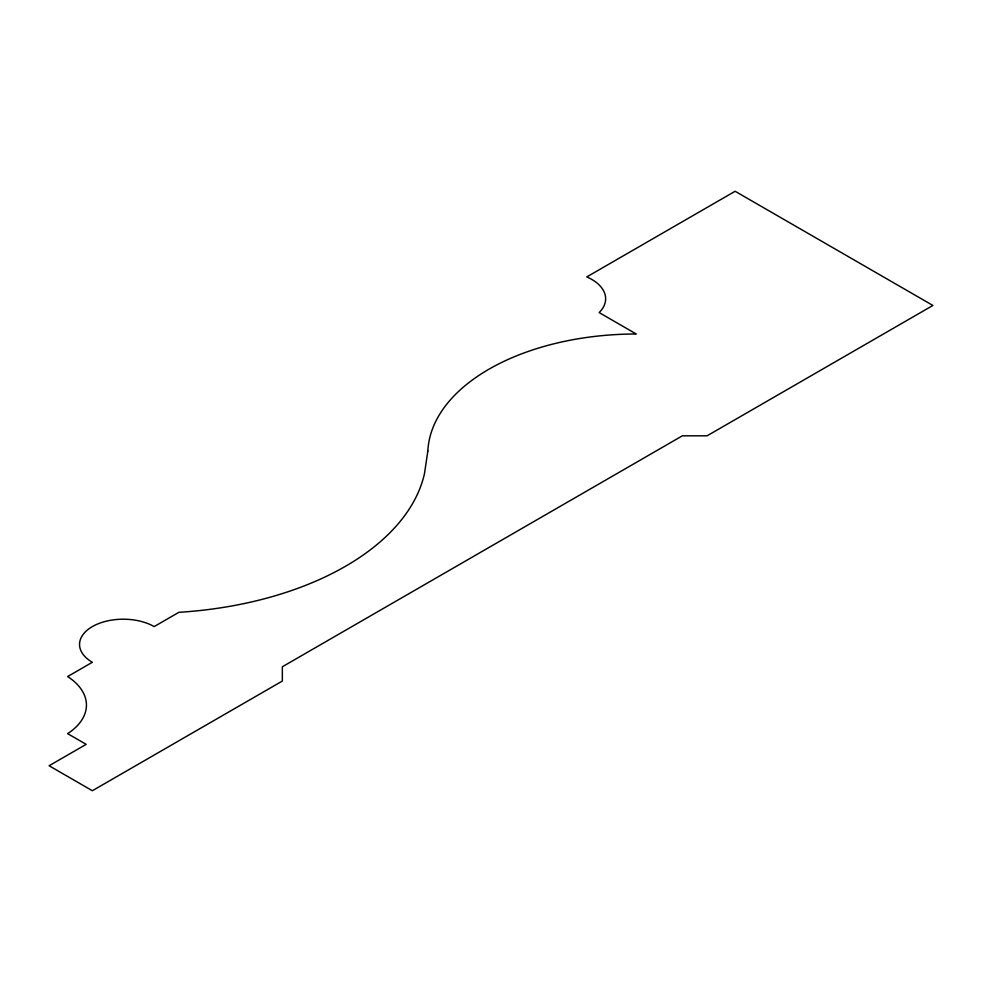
<?xml version="1.0" encoding="UTF-8"?>
<svg xmlns="http://www.w3.org/2000/svg" width="982" height="982" viewBox="0 0 982 982"><rect width="100%" height="100%" fill="white"/><g stroke="black" fill="none" stroke-linecap="round" stroke-linejoin="round"><path stroke-width="1.47" d="M427.833 451.143L424.482 473.619A277.697 160.324 0 0 1 178.884 612.314L154.162 626.59A43.699 25.225 0 0 0 92.357 626.59A43.699 25.225 0 0 0 92.357 662.273L67.635 676.549A74.423 42.962 0 0 1 67.635 733.64L86.183 744.344L49.1 765.751L92.357 790.731L282.35 681.042L282.35 666.766L682.38 435.812L707.101 435.812L932.9 305.451L735.125 191.269L586.794 276.912A47.431 27.386 0 0 1 599.155 312.583L636.238 334.003A208.552 120.405 0 0 0 427.833 451.143"/></g></svg>
